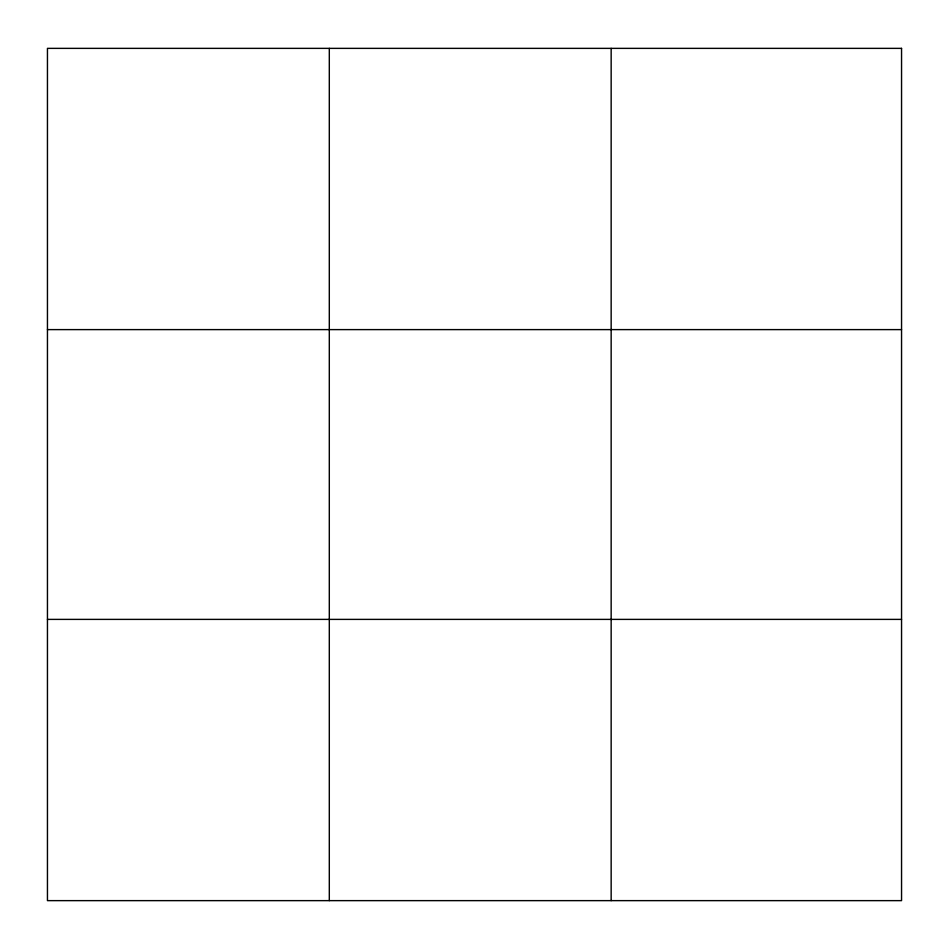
<?xml version="1.0" encoding="UTF-8"?>
<svg xmlns="http://www.w3.org/2000/svg" width="949" height="949" viewBox="0 0 949 949"><rect width="100%" height="100%" fill="white"/><g stroke="black" fill="none" stroke-linecap="round" stroke-linejoin="round"><path stroke-width="1.42" d="M329.303 900.637L329.303 48.363M611.156 900.637L611.156 48.363M47.45 329.611L901.55 329.611M47.45 619.389L901.55 619.389M901.55 48.363L901.55 900.637L47.45 900.637L47.45 48.363L901.55 48.363"/></g></svg>
